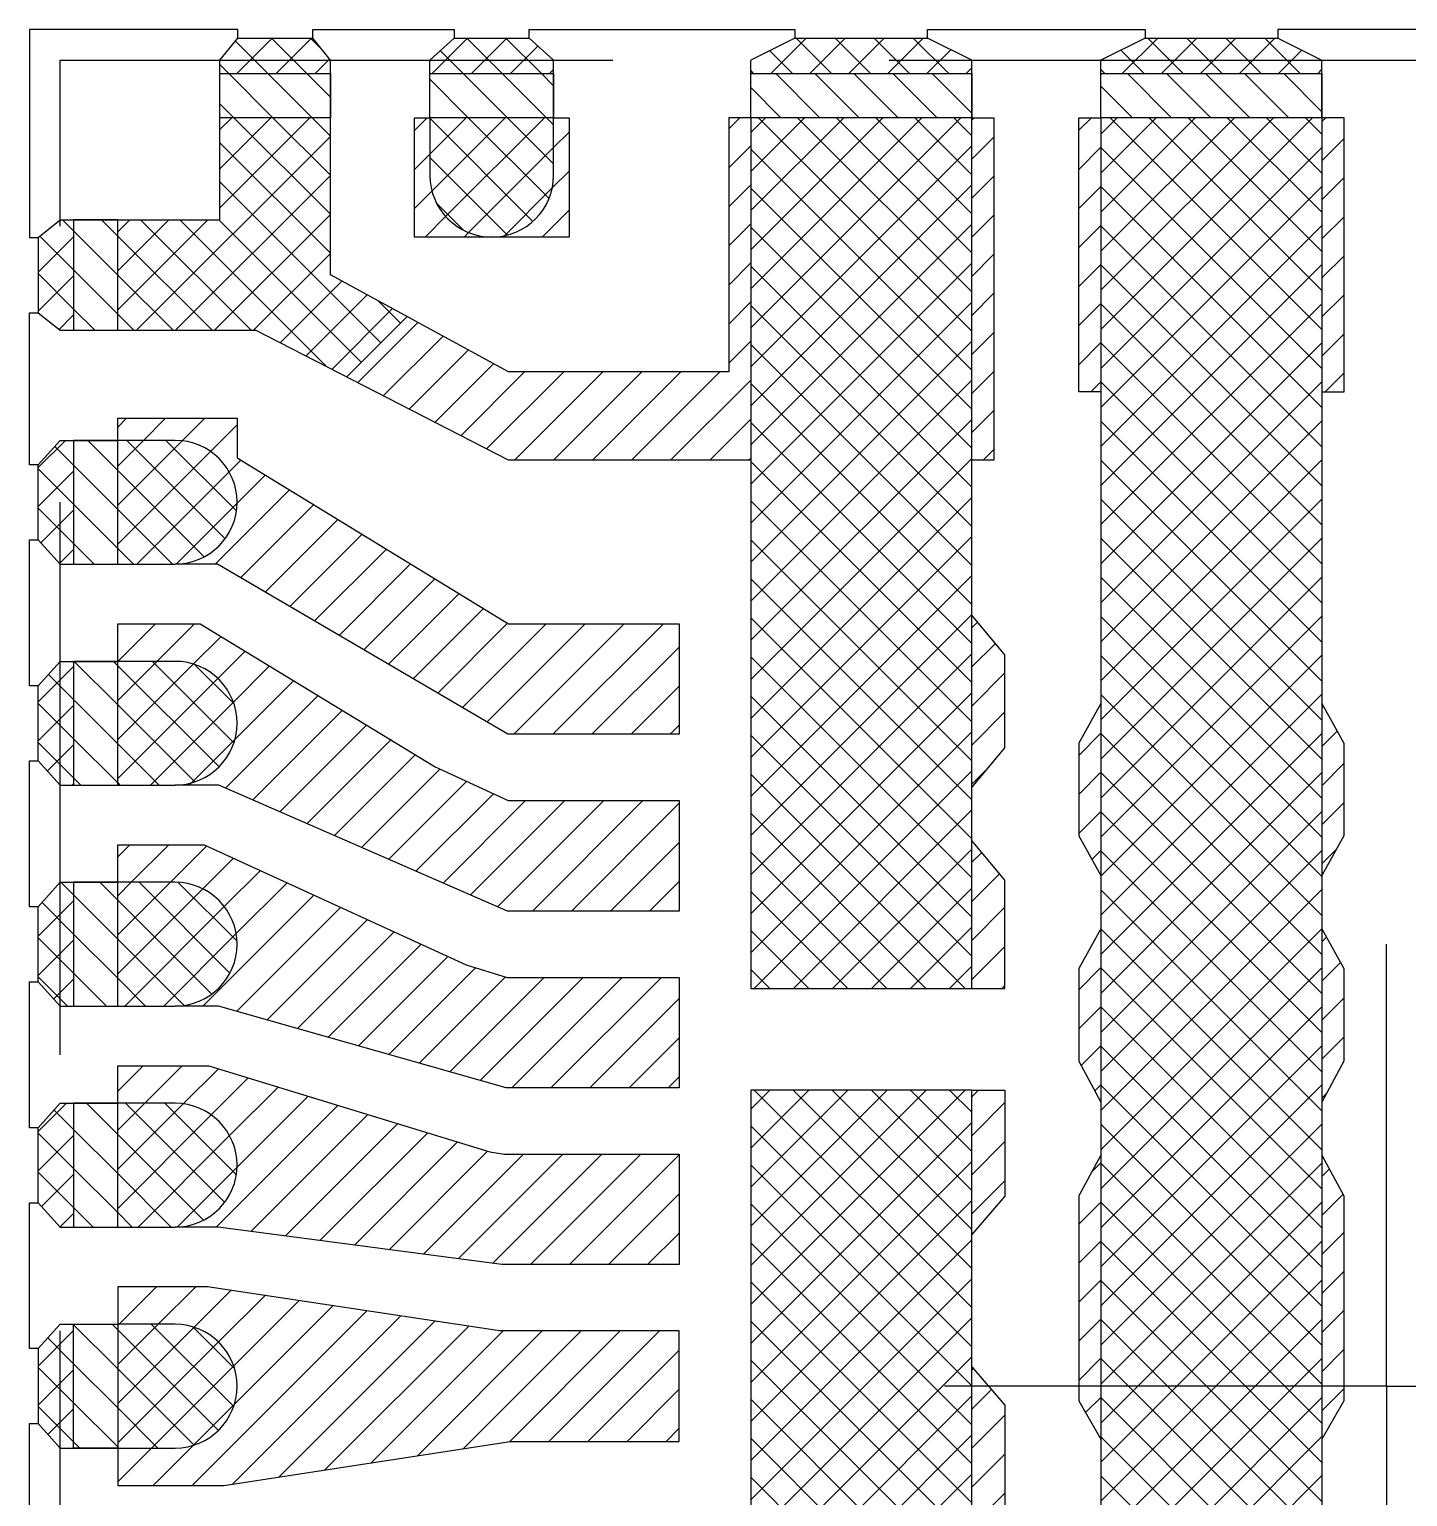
# Model space of a CAD drawing. Extents: x -347 to -72, y -334 to -144.
# Drawn here: x -221.484 to -218.366, y -269.846 to -266.526 of the extents above; entities that cross this region are included whole.
import ezdxf

# ---------------------------------------------------------------- set-up
doc = ezdxf.new("R2010")
doc.units = 0
doc.header["$LTSCALE"] = 5
doc.header["$MEASUREMENT"] = 0
doc.linetypes.add('CENTER', pattern=[2, 1.25, -0.25, 0.25, -0.25])
doc.linetypes.add('HIDDEN', pattern=[0.375, 0.25, -0.125])
doc.layers.get('0').update_dxf_attribs({"linetype": 'CONTINUOUS'})
for name, color, linetype in [('CENTER', 1, 'CENTER'), ('Full-metal', 254, 'CONTINUOUS'), ('HIDDEN', 6, 'HIDDEN'), ('Layer1', 4, 'CONTINUOUS'), ('SECTION', 6, 'CONTINUOUS')]:
    doc.layers.add(name, color=color, linetype=linetype)
pattern_1 = [(135, (-219.6536, -248.294496), (-0.04419417, -0.04419417), [])]

msp = doc.modelspace()

# ---------------------------------------------------------------- hatches: boundary and pattern name
at = {"layer": 'Full-metal'}
h = msp.add_hatch(dxfattribs=at)
h.set_pattern_fill('ANSI37', color=256, scale=0.5, angle=90, style=0)
h.set_pattern_definition([(135, (-219.6536, -248.294496), (-0.04419417, -0.04419417), []), (225, (-219.6536, -248.294496), (0.04419417, -0.04419417), [])])
h.paths.add_polyline_path([(-220.5779, -272.3358), (-220.5779, -272.4658), (-220.2979, -272.4658), (-220.2979, -272.3358, 1)])
h.paths.add_polyline_path([(-220.2979, -272.5658), (-220.5779, -272.5658), (-220.5779, -272.5958), (-220.2979, -272.5958)])
h.paths.add_polyline_path([(-220.2979, -272.5958), (-220.5779, -272.5958), (-220.5229, -272.6458), (-220.3529, -272.6458)])
h.paths.add_polyline_path([(-220.8029, -266.5958), (-221.0529, -266.5958), (-221.0529, -266.6258), (-220.8029, -266.6258)])
h.paths.add_polyline_path([(-220.8426, -266.5458), (-221.0126, -266.5458), (-221.0529, -266.5958), (-220.8029, -266.5958)])
h.paths.add_polyline_path([(-220.3529, -266.5458), (-220.5229, -266.5458), (-220.5779, -266.5958), (-220.2979, -266.5958)])
h.paths.add_polyline_path([(-220.2979, -266.5958), (-220.5779, -266.5958), (-220.5779, -266.6258), (-220.2979, -266.6258)])
h.paths.add_polyline_path([(-220.2979, -266.7258), (-220.5779, -266.7258), (-220.5779, -266.8558, 1), (-220.2979, -266.8558)])
h.paths.add_polyline_path([(-221.4139, -271.9848), (-221.4639, -272.0245), (-221.4639, -272.1945), (-221.4139, -272.2348)])
h.paths.add_polyline_path([(-221.3839, -271.9848), (-221.4139, -271.9848), (-221.4139, -272.2348), (-221.3839, -272.2348)])
h.paths.add_polyline_path([(-220.8029, -271.9848), (-221.2839, -271.9848), (-221.2839, -272.2348), (-221.0529, -272.2348), (-221.0529, -272.4658), (-220.8029, -272.4658)])
h.paths.add_polyline_path([(-220.8029, -272.5658), (-221.0529, -272.5658), (-221.0529, -272.5958), (-220.8029, -272.5958)])
h.paths.add_polyline_path([(-220.8029, -272.5958), (-221.0529, -272.5958), (-221.0126, -272.6458), (-220.8426, -272.6458)])
h.paths.add_polyline_path([(-221.2839, -271.7358), (-221.1539, -271.7358, 1), (-221.1539, -271.4558), (-221.2839, -271.4558)])
h.paths.add_polyline_path([(-221.3839, -271.4558), (-221.4139, -271.4558), (-221.4139, -271.7358), (-221.3839, -271.7358)])
h.paths.add_polyline_path([(-221.4139, -271.4558), (-221.4639, -271.5105), (-221.4639, -271.6805), (-221.4139, -271.7358)])
h.paths.add_polyline_path([(-221.4139, -270.9558), (-221.4639, -271.0105), (-221.4639, -271.1805), (-221.4139, -271.2358)])
h.paths.add_polyline_path([(-221.2839, -271.2358), (-221.1539, -271.2358, 1), (-221.1539, -270.9558), (-221.2839, -270.9558)])
h.paths.add_polyline_path([(-221.3839, -270.9558), (-221.4139, -270.9558), (-221.4139, -271.2358), (-221.3839, -271.2358)])
h.paths.add_polyline_path([(-221.4639, -270.6805), (-221.4139, -270.7358), (-221.4139, -270.4558), (-221.4639, -270.5105)])
h.paths.add_polyline_path([(-221.3839, -270.4558), (-221.4139, -270.4558), (-221.4139, -270.7358), (-221.3839, -270.7358)])
h.paths.add_polyline_path([(-221.1539, -270.4558), (-221.2839, -270.4558), (-221.2839, -270.7358), (-221.1539, -270.7358, 1)])
h.paths.add_polyline_path([(-221.4139, -269.9558), (-221.4639, -270.0105), (-221.4639, -270.1805), (-221.4139, -270.2358)])
h.paths.add_polyline_path([(-221.3839, -269.9558), (-221.4139, -269.9558), (-221.4139, -270.2358), (-221.3839, -270.2358)])
h.paths.add_polyline_path([(-221.2839, -270.2358), (-221.1539, -270.2358, 1), (-221.1539, -269.9558), (-221.2839, -269.9558)])
h.paths.add_polyline_path([(-221.4139, -269.4558), (-221.4639, -269.5105), (-221.4639, -269.6805), (-221.4139, -269.7358)])
h.paths.add_polyline_path([(-221.3839, -269.4558), (-221.4139, -269.4558), (-221.4139, -269.7358), (-221.3839, -269.7358)])
h.paths.add_polyline_path([(-221.2839, -269.4558), (-221.2839, -269.7358), (-221.1539, -269.7358, 1), (-221.1539, -269.4558)])
h.paths.add_polyline_path([(-221.4639, -269.1811), (-221.4139, -269.2358), (-221.4139, -268.9558), (-221.4639, -269.0111)])
h.paths.add_polyline_path([(-221.3839, -268.9558), (-221.4139, -268.9558), (-221.4139, -269.2358), (-221.3839, -269.2358)])
h.paths.add_polyline_path([(-221.2839, -269.2358), (-221.1539, -269.2358, 1), (-221.1539, -268.9558), (-221.2839, -268.9558)])
h.paths.add_polyline_path([(-221.4639, -268.6811), (-221.4139, -268.7358), (-221.4139, -268.4558), (-221.4639, -268.5111)])
h.paths.add_polyline_path([(-221.3839, -268.4558), (-221.4139, -268.4558), (-221.4139, -268.7358), (-221.3839, -268.7358)])
h.paths.add_polyline_path([(-221.2839, -268.7358), (-221.1539, -268.7358, 1), (-221.1539, -268.4558), (-221.2839, -268.4558)])
h.paths.add_polyline_path([(-221.4139, -267.9558), (-221.4639, -268.0111), (-221.4639, -268.1811), (-221.4139, -268.2358)])
h.paths.add_polyline_path([(-221.4139, -268.2358), (-221.3839, -268.2358), (-221.3839, -267.9558), (-221.4139, -267.9558)])
h.paths.add_polyline_path([(-221.2839, -268.2358), (-221.1539, -268.2358, 1), (-221.1539, -267.9558), (-221.2839, -267.9558)])
h.paths.add_polyline_path([(-221.4139, -267.4558), (-221.4639, -267.5111), (-221.4639, -267.6811), (-221.4139, -267.7358)])
h.paths.add_polyline_path([(-221.4139, -267.7358), (-221.3839, -267.7358), (-221.3839, -267.4558), (-221.4139, -267.4558)])
h.paths.add_polyline_path([(-221.2839, -267.7358), (-221.1539, -267.7358, 1), (-221.1539, -267.4558), (-221.2839, -267.4558)])
h.paths.add_polyline_path([(-221.4139, -266.9568), (-221.4639, -266.9971), (-221.4639, -267.1671), (-221.4139, -267.2068)])
h.paths.add_polyline_path([(-221.3839, -266.9568), (-221.4139, -266.9568), (-221.4139, -267.2068), (-221.3839, -267.2068)])
h.paths.add_polyline_path([(-220.8029, -267.2068), (-220.8029, -266.7258), (-221.0529, -266.7258), (-221.0529, -266.9568), (-221.2839, -266.9568), (-221.2839, -267.2068)])
h.paths.add_polyline_path([(-220.8029, -267.2068), (-220.9722, -267.2068), (-220.7664, -267.3126), (-220.6296, -267.1757), (-220.8029, -267.0813)])
h = msp.add_hatch(dxfattribs=at)
h.set_pattern_fill('ANSI37', color=256, scale=0.5, angle=90, style=0)
h.set_pattern_definition([(135, (-273.87605, -225.76585), (-0.044194174, -0.044194174), []), (225, (-273.87605, -225.76585), (0.044194174, -0.044194174), [])])
h.paths.add_polyline_path([(-218.5599, -266.7258), (-219.0599, -266.7258), (-219.0599, -272.4658), (-218.5599, -272.4658)])
h.paths.add_polyline_path([(-219.3519, -268.9258), (-219.8519, -268.9258), (-219.8519, -272.4658), (-219.3519, -272.4658)])
h.paths.add_polyline_path([(-219.3519, -266.7258), (-219.8519, -266.7258), (-219.8519, -268.6958), (-219.3519, -268.6958)])
h.paths.add_polyline_path([(-219.3519, -272.5958), (-219.3519, -272.5658), (-219.8519, -272.5658), (-219.8519, -272.5958), (-219.7519, -272.6458), (-219.4519, -272.6458)])
h.paths.add_polyline_path([(-218.5599, -272.5958), (-218.5599, -272.5658), (-219.0599, -272.5658), (-219.0599, -272.5958), (-218.9599, -272.6458), (-218.6599, -272.6458)])
h.paths.add_polyline_path([(-218.6599, -266.5458), (-218.9599, -266.5458), (-219.0599, -266.5958), (-219.0599, -266.6258), (-218.5599, -266.6258), (-218.5599, -266.5958)])
h.paths.add_polyline_path([(-219.4519, -266.5458), (-219.7519, -266.5458), (-219.8519, -266.5958), (-219.8519, -266.6258), (-219.3519, -266.6258), (-219.3519, -266.5958)])
at = {"layer": 'Layer1'}
h = msp.add_hatch(dxfattribs=at)
h.set_pattern_fill('ANSI31', color=256, scale=0.5, style=0)
h.set_pattern_definition([(45, (-219.6536, -248.294496), (-0.04419417, 0.04419417), [])])
h.paths.add_polyline_path([(-219.8519, -266.7258), (-219.9019, -266.7258), (-219.9019, -267.3008), (-220.3999, -267.3008), (-220.6296, -267.1757), (-220.7664, -267.3126), (-220.3999, -267.5008), (-219.8519, -267.5008)])
h.paths.add_polyline_path([(-220.0139, -267.8708), (-220.3999, -267.8708), (-221.0139, -267.4956), (-221.0139, -267.4058), (-221.2839, -267.4058), (-221.2839, -267.4558), (-221.1539, -267.4558, -1), (-221.1539, -267.7358), (-221.0584, -267.7358), (-220.4012, -268.1208), (-220.0139, -268.1208)])
h.paths.add_polyline_path([(-220.0139, -268.2708), (-220.4009, -268.2708), (-220.5661, -268.1933), (-221.0973, -267.8708), (-221.2839, -267.8708), (-221.2839, -267.9558), (-221.1539, -267.9558, -1), (-221.1539, -268.2358), (-221.0554, -268.2358), (-220.4024, -268.5208), (-220.0139, -268.5208)])
h.paths.add_polyline_path([(-220.0139, -268.6708), (-220.4028, -268.6708), (-220.4954, -268.6426), (-221.0881, -268.3708), (-221.2839, -268.3708), (-221.2839, -268.4558), (-221.1539, -268.4558, -1), (-221.1539, -268.7358), (-221.0558, -268.7358), (-220.4054, -268.9208), (-220.0139, -268.9208)])
h.paths.add_polyline_path([(-220.0139, -269.0708), (-220.4087, -269.0708), (-220.4419, -269.0657), (-221.0781, -268.8708), (-221.2839, -268.8708), (-221.2839, -268.9558), (-221.1539, -268.9558, -1), (-221.1539, -269.2358), (-221.0568, -269.2358), (-220.4151, -269.3208), (-220.0139, -269.3208)])
h.paths.add_polyline_path([(-220.0139, -269.4708), (-220.4201, -269.4708), (-221.081, -269.3708), (-221.2839, -269.3708), (-221.2839, -269.4558), (-221.1539, -269.4558, -1), (-221.1539, -269.7358), (-221.2839, -269.7358), (-221.2839, -269.8208), (-221.0443, -269.8208), (-220.3965, -269.7208), (-220.0139, -269.7208)])
h.paths.add_polyline_path([(-220.0139, -269.8708), (-220.4151, -269.8708), (-221.0568, -269.9558), (-221.1539, -269.9558, -1), (-221.1539, -270.2358), (-221.2839, -270.2358), (-221.2839, -270.3208), (-221.0781, -270.3208), (-220.4419, -270.1259), (-220.4087, -270.1208), (-220.0139, -270.1208)])
h.paths.add_polyline_path([(-220.0139, -270.2708), (-220.4054, -270.2708), (-221.0558, -270.4558), (-221.1539, -270.4558, -1), (-221.1539, -270.7358), (-221.2839, -270.7358), (-221.2839, -270.8208), (-221.0881, -270.8208), (-220.4954, -270.5491), (-220.4028, -270.5208), (-220.0139, -270.5208)])
h.paths.add_polyline_path([(-220.0139, -270.6708), (-220.4024, -270.6708), (-221.0554, -270.9558), (-221.1539, -270.9558, -1), (-221.1539, -271.2358), (-221.2839, -271.2358), (-221.2839, -271.3208), (-221.0973, -271.3208), (-220.5661, -270.9964), (-220.4009, -270.9208), (-220.0139, -270.9208)])
h.paths.add_polyline_path([(-220.0139, -271.0708), (-220.4012, -271.0708), (-221.0584, -271.4558), (-221.1539, -271.4558, -1), (-221.1539, -271.7358), (-221.2839, -271.7358), (-221.2839, -271.7858), (-221.0139, -271.7858), (-221.0139, -271.696), (-220.3999, -271.3208), (-220.0139, -271.3208)])
h.paths.add_polyline_path([(-219.8519, -271.6908), (-220.3999, -271.6908), (-220.9722, -271.9848), (-220.8029, -271.9848), (-220.8029, -272.1104), (-220.3999, -271.8908), (-219.9019, -271.8908), (-219.9019, -272.4658), (-219.8519, -272.4658)])
h.paths.add_polyline_path([(-219.3019, -266.7258), (-219.3519, -266.7258), (-219.3519, -267.5008), (-219.3019, -267.5008)])
h.paths.add_polyline_path([(-219.2769, -267.9413), (-219.3519, -267.8513), (-219.3519, -268.2413), (-219.2769, -268.1515)])
h.paths.add_polyline_path([(-219.2769, -268.4511), (-219.3519, -268.3612), (-219.3519, -268.6958), (-219.2769, -268.6958)])
h.paths.add_polyline_path([(-219.2769, -268.9258), (-219.3519, -268.9258), (-219.3519, -269.2524), (-219.2769, -269.166)])
h.paths.add_polyline_path([(-219.2769, -269.6386), (-219.3519, -269.5522), (-219.3519, -270.189), (-219.2769, -270.1026)])
h.paths.add_polyline_path([(-219.2769, -270.5752), (-219.3519, -270.4888), (-219.3519, -271.1281), (-219.2769, -271.0399)])
h.paths.add_polyline_path([(-219.3019, -271.6908), (-219.3519, -271.6908), (-219.3519, -272.4658), (-219.3019, -272.4658)])
h.paths.add_polyline_path([(-219.0599, -271.8408), (-219.1099, -271.8408), (-219.1099, -272.4658), (-219.0599, -272.4658)])
h.paths.add_polyline_path([(-219.0599, -270.9225), (-219.1099, -271.0291), (-219.1099, -271.2388), (-219.0599, -271.3488)])
h.paths.add_polyline_path([(-219.0599, -270.0157), (-219.1099, -270.1021), (-219.1099, -270.5657), (-219.0599, -270.6722)])
h.paths.add_polyline_path([(-219.0599, -269.0731), (-219.1099, -269.1654), (-219.1099, -269.6291), (-219.0599, -269.7155)])
h.paths.add_polyline_path([(-219.0599, -268.5609), (-219.1099, -268.6507), (-219.1099, -268.8605), (-219.0599, -268.9528)])
h.paths.add_polyline_path([(-219.0599, -268.051), (-219.1099, -268.141), (-219.1099, -268.3507), (-219.0599, -268.4406)])
h.paths.add_polyline_path([(-219.0599, -266.7258), (-219.1099, -266.7258), (-219.1099, -267.3458), (-219.0599, -267.3458)])
h.paths.add_polyline_path([(-218.5099, -266.7258), (-218.5599, -266.7258), (-218.5599, -267.3458), (-218.5099, -267.3458)])
h.paths.add_polyline_path([(-218.51, -268.141), (-218.5599, -268.0511), (-218.5599, -268.4405), (-218.51, -268.3507)])
h.paths.add_polyline_path([(-218.51, -268.6507), (-218.5599, -268.561), (-218.5599, -268.9527), (-218.51, -268.8605)])
h.paths.add_polyline_path([(-218.51, -269.1654), (-218.5599, -269.0732), (-218.5599, -269.5958), (-218.51, -269.5958)])
h.paths.add_polyline_path([(-218.51, -269.5958), (-218.5599, -269.5958), (-218.5599, -269.7154), (-218.51, -269.6291)])
h.paths.add_polyline_path([(-218.51, -270.1021), (-218.5599, -270.0158), (-218.5599, -270.6721), (-218.51, -270.5657)])
h.paths.add_polyline_path([(-218.51, -271.0291), (-218.5599, -270.9226), (-218.5599, -271.3487), (-218.51, -271.2388)])
h.paths.add_polyline_path([(-218.5099, -271.8408), (-218.5599, -271.8408), (-218.5599, -272.4658), (-218.5099, -272.4658)])
h.paths.add_polyline_path([(-220.4379, -272.1958), (-220.6129, -272.1958), (-220.6129, -272.4658), (-220.5779, -272.4658), (-220.5779, -272.3358, -0.414214)])
h.paths.add_polyline_path([(-220.2629, -272.1958), (-220.4379, -272.1958, -0.414214), (-220.2979, -272.3358), (-220.2979, -272.4658), (-220.2629, -272.4658)])
h.paths.add_polyline_path([(-220.5779, -266.8558), (-220.5779, -266.7258), (-220.6129, -266.7258), (-220.6129, -266.9958), (-220.4379, -266.9958, -0.414214)])
h.paths.add_polyline_path([(-220.2629, -266.7258), (-220.2979, -266.7258), (-220.2979, -266.8558, -0.414214), (-220.4379, -266.9958), (-220.2629, -266.9958)])
at = {"layer": 'SECTION'}
h = msp.add_hatch(dxfattribs=at)
h.set_pattern_fill('ANSI31', color=256, scale=0.5, angle=90, style=0)
h.set_pattern_definition(pattern_1)
h.paths.add_polyline_path([(-215.4439, -266.9568), (-215.5439, -266.9568), (-215.5439, -267.2068), (-215.4439, -267.2068)])
h.paths.add_polyline_path([(-215.7749, -266.6258), (-216.0249, -266.6258), (-216.0249, -266.7258), (-215.7749, -266.7258)])
h.paths.add_polyline_path([(-220.8029, -266.6258), (-221.0529, -266.6258), (-221.0529, -266.7258), (-220.8029, -266.7258)])
h.paths.add_polyline_path([(-221.2839, -266.9568), (-221.3839, -266.9568), (-221.3839, -267.2068), (-221.2839, -267.2068)])
h.paths.add_polyline_path([(-220.8029, -272.4658), (-221.0529, -272.4658), (-221.0529, -272.5658), (-220.8029, -272.5658)])
h.paths.add_polyline_path([(-221.2839, -271.9848), (-221.3839, -271.9848), (-221.3839, -272.2348), (-221.2839, -272.2348)])
h.paths.add_polyline_path([(-215.7749, -272.4658), (-216.0249, -272.4658), (-216.0249, -272.5658), (-215.7749, -272.5658)])
h.paths.add_polyline_path([(-215.4439, -271.9848), (-215.5439, -271.9848), (-215.5439, -272.2348), (-215.4439, -272.2348)])
h = msp.add_hatch(dxfattribs=at)
h.set_pattern_fill('ANSI31', color=256, scale=0.5, angle=90, style=0)
h.set_pattern_definition(pattern_1)
h.paths.add_polyline_path([(-216.2499, -266.7258), (-216.5299, -266.7258), (-216.5299, -266.6258), (-216.2499, -266.6258)])
h.paths.add_polyline_path([(-220.2979, -266.7258), (-220.5779, -266.7258), (-220.5779, -266.6258), (-220.2979, -266.6258)])
h = msp.add_hatch(dxfattribs=at)
h.set_pattern_fill('ANSI31', color=256, scale=0.5, angle=90, style=0)
h.set_pattern_definition(pattern_1)
h.paths.add_polyline_path([(-216.9759, -266.7258), (-217.4759, -266.7258), (-217.4759, -266.6258), (-216.9759, -266.6258)])
h.paths.add_polyline_path([(-217.7679, -266.7258), (-218.2679, -266.7258), (-218.2679, -266.6258), (-217.7679, -266.6258)])
h.paths.add_polyline_path([(-218.5599, -266.7258), (-219.0599, -266.7258), (-219.0599, -266.6258), (-218.5599, -266.6258)])
h.paths.add_polyline_path([(-219.3519, -266.7258), (-219.8519, -266.7258), (-219.8519, -266.6258), (-219.3519, -266.6258)])
h = msp.add_hatch(dxfattribs=at)
h.set_pattern_fill('ANSI31', color=256, scale=0.5, angle=90, style=0)
h.set_pattern_definition(pattern_1)
h.paths.add_polyline_path([(-221.3839, -267.4558), (-221.2839, -267.4558), (-221.2839, -267.7358), (-221.3839, -267.7358)])
h.paths.add_polyline_path([(-221.3839, -267.9558), (-221.2839, -267.9558), (-221.2839, -268.2358), (-221.3839, -268.2358)])
h.paths.add_polyline_path([(-221.3839, -268.4558), (-221.2839, -268.4558), (-221.2839, -268.7358), (-221.3839, -268.7358)])
h.paths.add_polyline_path([(-221.3839, -268.9558), (-221.2839, -268.9558), (-221.2839, -269.2358), (-221.3839, -269.2358)])
h.paths.add_polyline_path([(-221.3839, -269.4558), (-221.2839, -269.4558), (-221.2839, -269.7358), (-221.3839, -269.7358)])
h.paths.add_polyline_path([(-221.3839, -269.9558), (-221.2839, -269.9558), (-221.2839, -270.2358), (-221.3839, -270.2358)])
h.paths.add_polyline_path([(-221.3839, -270.4558), (-221.2839, -270.4558), (-221.2839, -270.7358), (-221.3839, -270.7358)])
h.paths.add_polyline_path([(-221.3839, -270.9558), (-221.2839, -270.9558), (-221.2839, -271.2358), (-221.3839, -271.2358)])
h.paths.add_polyline_path([(-221.3839, -271.4558), (-221.2839, -271.4558), (-221.2839, -271.7358), (-221.3839, -271.7358)])

# ---------------------------------------------------------------- linework, layer by layer
for p, q in [((-221.4839, -266.5258), (-221.4839, -266.9971)), ((-221.0126, -266.5258), (-221.4839, -266.5258)), ((-221.0126, -266.5458), (-221.0126, -266.5258)), ((-220.8426, -266.5458), (-220.8426, -266.5258)), ((-220.8426, -266.5258), (-220.5229, -266.5258)), ((-220.5229, -266.5258), (-220.5229, -266.5458)), ((-220.3529, -266.5458), (-220.3529, -266.5258)), ((-220.3529, -266.5258), (-219.752, -266.5258)), ((-219.752, -266.5258), (-219.7519, -266.5458)), ((-219.4519, -266.5458), (-219.4519, -266.5258)), ((-219.4519, -266.5258), (-218.9599, -266.5258)), ((-218.9599, -266.5258), (-218.9599, -266.5458)), ((-218.1679, -266.5258), (-218.6599, -266.5258)), ((-218.6599, -266.5258), (-218.6599, -266.5458)), ((-221.0529, -266.5958), (-221.0126, -266.5458)), ((-221.0126, -266.5458), (-220.8426, -266.5458)), ((-220.8029, -266.5958), (-220.8426, -266.5458)), ((-220.5229, -266.5458), (-220.5779, -266.5958)), ((-220.5229, -266.5458), (-220.3529, -266.5458)), ((-220.2979, -266.5958), (-220.3529, -266.5458)), ((-219.7519, -266.5458), (-219.8519, -266.5958)), ((-219.7519, -266.5458), (-219.4519, -266.5458)), ((-219.3519, -266.5958), (-219.4519, -266.5458)), ((-218.9599, -266.5458), (-219.0599, -266.5958)), ((-218.9599, -266.5458), (-218.6599, -266.5458)), ((-218.6599, -266.5458), (-218.5599, -266.5958)), ((-221.0529, -266.9568), (-221.0529, -266.5958)), ((-220.8029, -267.0813), (-220.8029, -266.5958)), ((-220.5779, -266.7258), (-220.5779, -266.5958)), ((-220.2979, -266.7258), (-220.2979, -266.5958)), ((-219.8519, -266.7258), (-219.8519, -266.5958)), ((-219.3519, -266.7258), (-219.3519, -266.5958)), ((-219.0599, -266.7258), (-219.0599, -266.5958)), ((-218.5599, -266.7258), (-218.5599, -266.5958)), ((-220.6129, -266.9958), (-220.6129, -266.7258)), ((-220.6129, -266.7258), (-220.5779, -266.7258)), ((-220.2979, -266.7258), (-220.2629, -266.7258)), ((-220.2629, -266.7258), (-220.2629, -266.9958)), ((-219.8519, -266.7258), (-219.9019, -266.7258)), ((-219.9019, -266.7258), (-219.9019, -267.3008)), ((-219.8519, -266.7258), (-219.8519, -268.6958)), ((-219.3519, -268.6958), (-219.3519, -266.7258)), ((-219.3519, -266.7258), (-219.3019, -266.7258)), ((-219.3019, -266.7258), (-219.3019, -267.5008)), ((-219.1099, -267.3458), (-219.1099, -266.7258)), ((-219.1099, -266.7258), (-219.0599, -266.7258)), ((-219.0599, -266.7258), (-219.0599, -272.4658)), ((-218.5599, -266.7258), (-218.5599, -272.4658)), ((-218.5099, -266.7258), (-218.5599, -266.7258)), ((-218.5099, -267.3458), (-218.5099, -266.7258)), ((-221.4639, -266.9971), (-221.4139, -266.9568)), ((-221.4139, -266.9568), (-221.0529, -266.9568)), ((-221.4839, -266.9971), (-221.4639, -266.9971)), ((-221.4639, -266.9971), (-221.4639, -267.1671)), ((-220.2629, -266.9958), (-220.6129, -266.9958)), ((-220.3999, -267.3008), (-220.8029, -267.0813)), ((-221.4839, -267.5111), (-221.4839, -267.1671)), ((-221.4839, -267.1671), (-221.4639, -267.1671)), ((-221.4639, -267.1671), (-221.4139, -267.2068)), ((-220.7664, -267.3126), (-220.6287, -267.1749)), ((-221.4139, -267.2068), (-220.9722, -267.2068)), ((-220.3999, -267.5008), (-220.9722, -267.2068)), ((-219.9019, -267.3008), (-220.3999, -267.3008)), ((-219.0599, -267.3458), (-219.1099, -267.3458)), ((-218.5599, -267.3458), (-218.5099, -267.3458)), ((-221.2839, -267.4558), (-221.2839, -267.4058)), ((-221.2839, -267.4058), (-221.0139, -267.4058)), ((-221.0139, -267.4058), (-221.0139, -267.4956)), ((-221.4139, -267.4558), (-221.4639, -267.5111)), ((-221.4139, -267.4558), (-221.2839, -267.4558)), ((-221.1539, -267.4558), (-221.2839, -267.4558)), ((-221.4639, -267.5111), (-221.4839, -267.5111)), ((-221.4639, -267.6811), (-221.4639, -267.5111)), ((-221.0139, -267.4956), (-220.3999, -267.8708)), ((-219.8519, -267.5008), (-220.3999, -267.5008)), ((-219.3019, -267.5008), (-219.352, -267.5008)), ((-221.4839, -268.0111), (-221.4839, -267.6811)), ((-221.4839, -267.6811), (-221.4639, -267.6811)), ((-221.4639, -267.6811), (-221.4139, -267.7358)), ((-221.4139, -267.7358), (-221.1539, -267.7358)), ((-221.0584, -267.7358), (-221.1539, -267.7358)), ((-220.4012, -268.1208), (-221.0584, -267.7358)), ((-219.2769, -267.9413), (-219.3519, -267.8514)), ((-221.2839, -267.9558), (-221.2839, -267.8708)), ((-221.2839, -267.8708), (-221.0973, -267.8708)), ((-221.0973, -267.8708), (-220.5661, -268.1943)), ((-220.3999, -267.8708), (-220.0139, -267.8708)), ((-220.0139, -267.8708), (-220.0139, -268.1208)), ((-221.4139, -267.9558), (-221.4639, -268.0111)), ((-221.4139, -267.9558), (-221.2839, -267.9558)), ((-221.1539, -267.9558), (-221.2839, -267.9558)), ((-219.2769, -268.1515), (-219.2769, -267.9413)), ((-221.4639, -268.0111), (-221.4839, -268.0111)), ((-221.4639, -268.1811), (-221.4639, -268.0111)), ((-219.0599, -268.0509), (-219.1099, -268.141)), ((-218.5601, -268.0509), (-218.51, -268.141)), ((-220.0139, -268.1208), (-220.4012, -268.1208)), ((-219.3519, -268.2413), (-219.2769, -268.1515)), ((-219.1099, -268.141), (-219.1099, -268.3507)), ((-218.51, -268.141), (-218.51, -268.3507)), ((-221.4839, -268.5111), (-221.4839, -268.1811)), ((-221.4839, -268.1811), (-221.4639, -268.1811)), ((-221.4639, -268.1811), (-221.4139, -268.2358)), ((-220.5661, -268.1943), (-220.4009, -268.2708)), ((-221.4139, -268.2358), (-221.1539, -268.2358)), ((-221.0554, -268.2358), (-221.1539, -268.2358)), ((-220.4024, -268.5208), (-221.0554, -268.2358)), ((-220.4009, -268.2708), (-220.0139, -268.2708)), ((-220.0139, -268.2708), (-220.0139, -268.5208)), ((-219.1099, -268.3507), (-219.0599, -268.4407)), ((-218.51, -268.3507), (-218.5601, -268.4407)), ((-221.2839, -268.4558), (-221.2839, -268.3708)), ((-221.2839, -268.3708), (-221.0881, -268.3708)), ((-221.0881, -268.3708), (-220.4954, -268.6426)), ((-219.2769, -268.4511), (-219.3519, -268.3613)), ((-219.2769, -268.6958), (-219.2769, -268.4511)), ((-221.4139, -268.4558), (-221.4639, -268.5111)), ((-221.4139, -268.4558), (-221.2839, -268.4558)), ((-221.1539, -268.4558), (-221.2839, -268.4558)), ((-221.4639, -268.5111), (-221.4839, -268.5111)), ((-221.4639, -268.6811), (-221.4639, -268.5111)), ((-220.0139, -268.5208), (-220.4024, -268.5208)), ((-219.0599, -268.5607), (-219.1099, -268.6507)), ((-218.5601, -268.5607), (-218.51, -268.6507)), ((-220.4954, -268.6426), (-220.4028, -268.6708)), ((-219.1099, -268.6507), (-219.1099, -268.8605)), ((-218.51, -268.6507), (-218.51, -268.8605)), ((-221.4839, -269.0111), (-221.4839, -268.6811)), ((-221.4839, -268.6811), (-221.4639, -268.6811)), ((-221.4639, -268.6811), (-221.4139, -268.7358)), ((-220.4028, -268.6708), (-220.0139, -268.6708)), ((-220.0139, -268.6708), (-220.0139, -268.9208)), ((-219.8519, -268.6958), (-219.3519, -268.6958)), ((-219.3519, -268.6958), (-219.2769, -268.6958)), ((-221.4139, -268.7358), (-221.1539, -268.7358)), ((-221.0558, -268.7358), (-221.1539, -268.7358)), ((-220.4054, -268.9208), (-221.0558, -268.7358)), ((-221.2839, -268.9558), (-221.2839, -268.8708)), ((-221.2839, -268.8708), (-221.0781, -268.8708)), ((-221.0781, -268.8708), (-220.4419, -269.0657)), ((-219.1099, -268.8605), (-219.0599, -268.953)), ((-218.51, -268.8605), (-218.5601, -268.953)), ((-220.0139, -268.9208), (-220.4054, -268.9208)), ((-219.3519, -268.9258), (-219.8519, -268.9258)), ((-219.8519, -268.9258), (-219.8519, -272.4658)), ((-219.3519, -268.9258), (-219.2769, -268.9258)), ((-219.3519, -272.4658), (-219.3519, -268.9258)), ((-219.2769, -268.9258), (-219.2769, -269.166)), ((-221.4139, -268.9558), (-221.4639, -269.0111)), ((-221.4139, -268.9558), (-221.2839, -268.9558)), ((-221.1539, -268.9558), (-221.2839, -268.9558)), ((-221.4639, -269.0111), (-221.4839, -269.0111)), ((-221.4639, -269.1811), (-221.4639, -269.0111)), ((-220.4419, -269.0657), (-220.4087, -269.0708)), ((-220.4087, -269.0708), (-220.0139, -269.0708)), ((-220.0139, -269.0708), (-220.0139, -269.3208)), ((-219.0599, -269.073), (-219.1099, -269.1654)), ((-218.5601, -269.073), (-218.51, -269.1654)), ((-221.4839, -269.5105), (-221.4839, -269.1811)), ((-221.4839, -269.1811), (-221.4639, -269.1811)), ((-221.4639, -269.1811), (-221.4139, -269.2358)), ((-219.2769, -269.166), (-219.3519, -269.2523)), ((-219.1099, -269.1654), (-219.1099, -269.6291)), ((-218.51, -269.1654), (-218.51, -269.6291)), ((-221.4139, -269.2358), (-221.1539, -269.2358)), ((-221.0568, -269.2358), (-221.1539, -269.2358)), ((-220.4151, -269.3208), (-221.0568, -269.2358)), ((-220.0139, -269.3208), (-220.4151, -269.3208)), ((-221.081, -269.3708), (-221.2839, -269.3708)), ((-221.2839, -269.3708), (-221.2839, -269.4558)), ((-220.4201, -269.4708), (-221.081, -269.3708)), ((-221.4139, -269.4558), (-221.4639, -269.5105)), ((-221.4139, -269.4558), (-221.2839, -269.4558)), ((-221.1539, -269.4558), (-221.2839, -269.4558)), ((-220.0139, -269.4708), (-220.4201, -269.4708)), ((-220.0139, -269.7208), (-220.0139, -269.4708)), ((-221.4639, -269.5105), (-221.4839, -269.5105)), ((-221.4639, -269.5105), (-221.4639, -269.6805)), ((-219.3519, -269.5523), (-219.2769, -269.6386)), ((-219.2769, -269.6386), (-219.2769, -270.1026)), ((-219.1099, -269.6291), (-219.0599, -269.7156)), ((-218.51, -269.6291), (-218.5601, -269.7156)), ((-221.4839, -270.0105), (-221.4839, -269.6805)), ((-221.4839, -269.6805), (-221.4639, -269.6805)), ((-221.4639, -269.6805), (-221.4139, -269.7358)), ((-221.4139, -269.7358), (-221.2839, -269.7358)), ((-221.2839, -269.7358), (-221.1539, -269.7358)), ((-221.2839, -269.7358), (-221.2839, -269.8208)), ((-221.0443, -269.8208), (-220.3965, -269.7208)), ((-220.3965, -269.7208), (-220.0139, -269.7208)), ((-221.2839, -269.8208), (-221.0443, -269.8208))]:
    msp.add_line(p, q)
msp.add_lwpolyline([(-220.5779, -266.7258), (-220.5779, -266.8558, 1), (-220.2979, -266.8558), (-220.2979, -266.7258)], format="xyb")
for centre in [(-221.1539, -267.5958), (-221.1539, -268.0958), (-221.1539, -268.5958), (-221.1539, -269.0958), (-221.1539, -269.5958)]:
    msp.add_arc(centre, 0.14, 270, 90)
msp.add_point((-218.4139, -269.5958))
msp.add_point((-218.4139, -269.5958))
msp.add_point((-218.4139, -269.5958))
msp.add_point((-218.4139, -269.5958))
msp.add_point((-218.4139, -269.5958))
msp.add_point((-218.4139, -269.5958))
msp.add_point((-218.4139, -269.5958))
msp.add_point((-218.4139, -269.5958))
msp.add_point((-218.4139, -269.5958))
msp.add_point((-218.4139, -269.5958))
msp.add_point((-218.4139, -269.5958))
msp.add_point((-218.4139, -269.5958))
msp.add_point((-218.4139, -269.5958))
msp.add_point((-218.4139, -269.5958))
msp.add_point((-218.4139, -269.5958))
msp.add_point((-218.4139, -269.5958))
msp.add_point((-218.4139, -269.5958))
msp.add_point((-218.4139, -269.5958))
msp.add_point((-218.4139, -269.5958))
msp.add_point((-218.4139, -269.5958))
msp.add_point((-218.4139, -269.5958))
msp.add_point((-218.4139, -269.5958))
msp.add_point((-218.4139, -269.5958))
msp.add_point((-218.4139, -269.5958))
msp.add_point((-218.4139, -269.5958))
msp.add_point((-218.4139, -269.5958))
msp.add_point((-218.4139, -269.5958))
msp.add_point((-218.4139, -269.5958))
msp.add_point((-218.4139, -269.5958))
msp.add_point((-218.4139, -269.5958))
msp.add_point((-218.4139, -269.5958))
msp.add_point((-218.4139, -269.5958))
msp.add_point((-218.4139, -269.5958))
msp.add_point((-218.4139, -269.5958))
msp.add_point((-218.4139, -269.5958))
msp.add_point((-218.4139, -269.5958))
msp.add_point((-218.4139, -269.5958))
msp.add_point((-218.4139, -269.5958))
msp.add_point((-218.4139, -269.5958))
msp.add_point((-218.4139, -269.5958))
msp.add_point((-218.4139, -269.5958))
msp.add_point((-218.4139, -269.5958))
msp.add_point((-218.4139, -269.5958))
msp.add_point((-218.4139, -269.5958))
msp.add_point((-218.4139, -269.5958))
msp.add_point((-218.4139, -269.5958))
msp.add_point((-218.4139, -269.5958))
msp.add_point((-218.4139, -269.5958))
msp.add_point((-218.4139, -269.5958))
msp.add_point((-218.4139, -269.5958))
msp.add_point((-218.4139, -269.5958))
msp.add_point((-218.4139, -269.5958))
msp.add_point((-218.4139, -269.5958))
msp.add_point((-218.4139, -269.5958))
msp.add_point((-218.4139, -269.5958))
msp.add_point((-218.4139, -269.5958))
msp.add_point((-218.4139, -269.5958))
msp.add_point((-218.4139, -269.5958))
msp.add_point((-218.4139, -269.5958))
msp.add_point((-218.4139, -269.5958))
msp.add_point((-218.4139, -269.5958))
msp.add_point((-218.4139, -269.5958))
msp.add_point((-218.4139, -269.5958))
msp.add_point((-218.4139, -269.5958))
msp.add_point((-218.4139, -269.5958))
msp.add_point((-218.4139, -269.5958))
msp.add_point((-218.4139, -269.5958))
msp.add_point((-218.4139, -269.5958))
msp.add_point((-218.4139, -269.5958))
at = {"layer": 'CENTER'}
for q in [(-218.4139, -268.5958), (-219.4139, -269.5958), (-218.4139, -270.5958), (-217.4139, -269.5958)]:
    msp.add_line((-218.4139, -269.5958), q, dxfattribs=at)
at = {"layer": 'HIDDEN', "color": 6, "linetype": 'HIDDEN'}
msp.add_lwpolyline([(-221.4139, -266.5958), (-215.4139, -266.5958), (-215.4139, -272.5958), (-221.4139, -272.5958)], close=True, dxfattribs=at)
at = {"layer": 'SECTION'}
for points in [[(-220.8029, -266.7258), (-221.0529, -266.7258), (-221.0529, -266.6258), (-220.8029, -266.6258), (-220.8029, -266.7258)], [(-220.2979, -266.7258), (-220.5779, -266.7258), (-220.5779, -266.6258), (-220.2979, -266.6258), (-220.2979, -266.7258)], [(-219.3519, -266.7258), (-219.8519, -266.7258), (-219.8519, -266.6258), (-219.3519, -266.6258), (-219.3519, -266.7258)], [(-218.5599, -266.7258), (-219.0599, -266.7258), (-219.0599, -266.6258), (-218.5599, -266.6258), (-218.5599, -266.7258)], [(-221.2839, -267.2068), (-221.2839, -266.9568), (-221.3839, -266.9568), (-221.3839, -267.2068), (-221.284, -267.2068)]]:
    msp.add_lwpolyline(points, dxfattribs=at)
for points in [[(-221.2839, -267.7358), (-221.2839, -267.4558), (-221.3839, -267.4558), (-221.3839, -267.7358)], [(-221.2839, -268.2358), (-221.2839, -267.9558), (-221.3839, -267.9558), (-221.3839, -268.2358)], [(-221.2839, -268.7358), (-221.2839, -268.4558), (-221.3839, -268.4558), (-221.3839, -268.7358)], [(-221.2839, -269.2358), (-221.2839, -268.9558), (-221.3839, -268.9558), (-221.3839, -269.2358)], [(-221.2839, -269.4558), (-221.2839, -269.7358), (-221.3839, -269.7358), (-221.3839, -269.4558)]]:
    msp.add_lwpolyline(points, close=True, dxfattribs=at)

doc.saveas('drawing.dxf')
